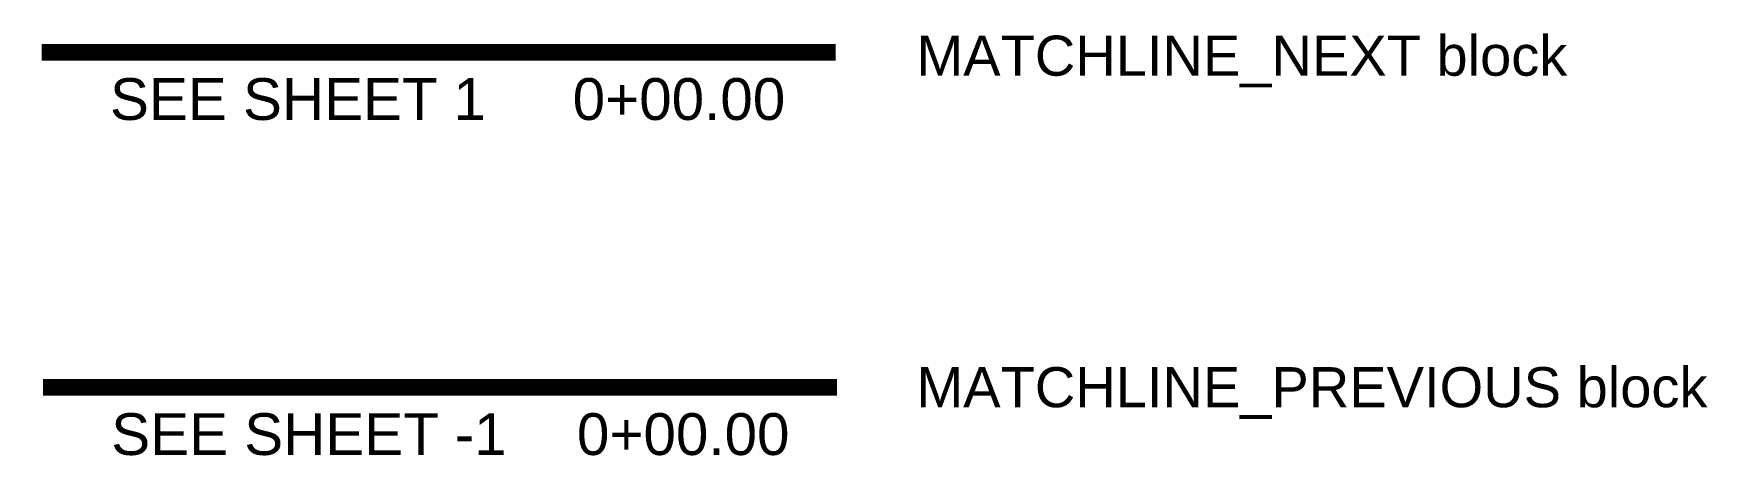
# Model space of a CAD drawing. Header units: feet. Extents: x 96819 to 97320, y 100362 to 100489.
import ezdxf
from ezdxf.enums import TextEntityAlignment as Align

# ---------------------------------------------------------------- set-up
doc = ezdxf.new("R2010")
doc.units = ezdxf.units.FT
doc.header["$MEASUREMENT"] = 0
doc.linetypes.add('PHANTOM2', pattern=[1.25, 0.625, -0.125, 0.125, -0.125, 0.125, -0.125])
for name, color, linetype, lineweight in [('1-Matchline NEXT', 7, 'PHANTOM2', 50), ('2-Matchline PREVIOUS', 7, 'PHANTOM2', 50), ('3-MatchLines', 7, 'PHANTOM2', 18)]:
    doc.layers.add(name, color=color, linetype=linetype, lineweight=lineweight)
doc.styles.get("Standard").update_dxf_attribs({"font": 'arial.ttf'})

# ---------------------------------------------------------------- blocks, each defined once
blk = doc.blocks.new('*U9')
at = {"layer": '3-MatchLines', "const_width": 0.1}
blk.add_lwpolyline([(-2.375, 0), (2.375, 0)], dxfattribs=at)
at = {"layer": '3-MatchLines'}
blk.add_text('SEE SHEET  ', height=0.25, dxfattribs=at).set_placement((-1.967, -0.28), align=Align.MIDDLE_LEFT)
for tag, p in [('NEXT', (0.088, -0.28)), ('STA', (0.801, -0.28))]:
    blk.add_attdef(tag, text='', height=0.25, dxfattribs=at).set_placement(p, align=Align.MIDDLE_LEFT)
blk = doc.blocks.new('*U10')
at = {"layer": '3-MatchLines', "const_width": 0.1}
blk.add_lwpolyline([(-2.375, 0), (2.375, 0)], dxfattribs=at)
at = {"layer": '3-MatchLines'}
blk.add_text('SEE SHEET  ', height=0.25, dxfattribs=at).set_placement((-1.967, -0.28), align=Align.MIDDLE_LEFT)
for tag, p in [('PREVIOUS', (0.088, -0.28)), ('STA', (0.819, -0.28))]:
    blk.add_attdef(tag, text='', height=0.25, dxfattribs=at).set_placement(p, align=Align.MIDDLE_LEFT)

msp = doc.modelspace()

# ---------------------------------------------------------------- block references
at = {"layer": '1-Matchline NEXT', "xscale": 50, "yscale": 50, "zscale": 50}
msp.add_blockref('*U9', (96940.21, 100482.94), dxfattribs=at).add_auto_attribs({'NEXT': '1', 'STA': '0+00.00'})
at = {"layer": '2-Matchline PREVIOUS', "xscale": 50, "yscale": 50, "zscale": 50}
msp.add_blockref('*U10', (96940.58, 100382.68), dxfattribs=at).add_auto_attribs({'PREVIOUS': '-1', 'STA': '0+00.00'})

# ---------------------------------------------------------------- texts
at = {"layer": '1-Matchline NEXT', "color": 8, "insert": (97083.13, 100487.92), "char_height": 12, "attachment_point": 1}
msp.add_mtext_dynamic_manual_height_columns('MATCHLINE_NEXT block', width=209.7086, gutter_width=1, heights=[0], dxfattribs=at)
at = {"layer": '2-Matchline PREVIOUS', "color": 8, "insert": (97083.13, 100388.71), "char_height": 12, "attachment_point": 1}
msp.add_mtext_dynamic_manual_height_columns('MATCHLINE_PREVIOUS block', width=245.5534, gutter_width=1, heights=[0], dxfattribs=at)

doc.saveas('drawing.dxf')
